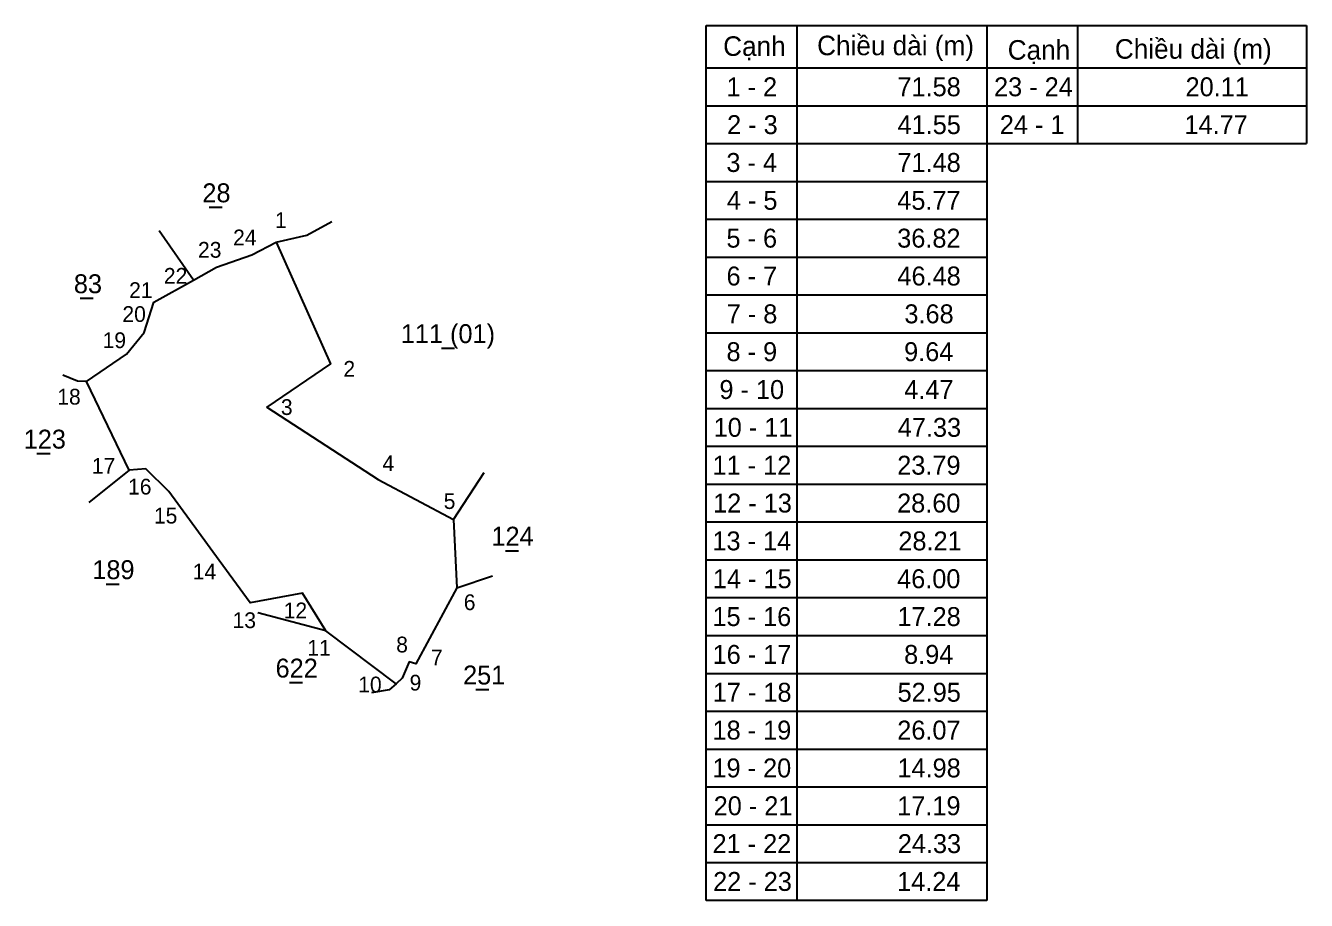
# Model space of a CAD drawing. Extents: x 541880 to 548270, y 1837258 to 1838299.
# Drawn here: x 541880 to 542569, y 1837509 to 1837980 of the extents above; entities that cross this region are included whole.
import ezdxf

# ---------------------------------------------------------------- set-up
doc = ezdxf.new("R2010")
doc.units = 0
doc.layers.add('Level 8', color=7, linetype='Continuous')

msp = doc.modelspace()

# ---------------------------------------------------------------- linework, layer by layer
at = {"layer": 'Level 8'}
for p, q in [((542246.01, 1837979.51), (542568.97, 1837979.51)), ((542246.01, 1837508.99), (542246.01, 1837979.51)), ((542294.86, 1837979.51), (542294.86, 1837508.99)), ((542396.97, 1837979.51), (542396.97, 1837508.99)), ((542445.82, 1837979.51), (542445.82, 1837916.07)), ((542568.97, 1837979.51), (542568.97, 1837916.07)), ((542246.01, 1837956.78), (542396.97, 1837956.78)), ((542396.97, 1837956.78), (542568.97, 1837956.78)), ((542246.01, 1837936.42), (542396.97, 1837936.42)), ((542396.97, 1837936.42), (542568.97, 1837936.42)), ((542246.01, 1837916.07), (542396.97, 1837916.07)), ((542396.97, 1837916.07), (542568.97, 1837916.07)), ((542246.01, 1837895.72), (542396.97, 1837895.72)), ((541978.54, 1837881.77), (541985.57, 1837881.77)), ((542031.1, 1837866.83), (542044.62, 1837874.06)), ((542246.01, 1837875.36), (542396.97, 1837875.36)), ((541970.16, 1837842.63), (541951.64, 1837869.21)), ((542014.69, 1837862.98), (542031.1, 1837866.83)), ((542246.01, 1837855.01), (542396.97, 1837855.01)), ((541909.22, 1837832.85), (541916.25, 1837832.85)), ((542246.01, 1837834.65), (542396.97, 1837834.65)), ((542246.01, 1837814.3), (542396.97, 1837814.3)), ((542103.6, 1837806.02), (542110.63, 1837806.02)), ((541907.72, 1837788.24), (541899.98, 1837791.55)), ((542246.01, 1837793.95), (542396.97, 1837793.95)), ((541912.61, 1837788.13), (541907.72, 1837788.24)), ((542246.01, 1837773.59), (542396.97, 1837773.59)), ((541885.97, 1837749.27), (541893, 1837749.27)), ((542246.01, 1837753.24), (542396.97, 1837753.24)), ((541935.59, 1837740.43), (541913.8, 1837723.09)), ((542110.08, 1837713.91), (542126.54, 1837739.14)), ((542246.01, 1837732.88), (542396.97, 1837732.88)), ((542246.01, 1837712.53), (542396.97, 1837712.53)), ((542138, 1837697.08), (542145.02, 1837697.08)), ((542246.01, 1837692.17), (542396.97, 1837692.17)), ((542111.95, 1837677.14), (542131.01, 1837683.54)), ((541923.2, 1837679.06), (541930.23, 1837679.06)), ((542246.01, 1837671.82), (542396.97, 1837671.82)), ((542041.36, 1837653.97), (542004.88, 1837663.66)), ((542246.01, 1837651.47), (542396.97, 1837651.47)), ((542021.81, 1837626.13), (542028.84, 1837626.13)), ((542079.18, 1837625.51), (542075.45, 1837622.19)), ((542246.01, 1837631.11), (542396.97, 1837631.11)), ((542075.45, 1837622.19), (542065.93, 1837620.55)), ((542075.45, 1837622.19), (542075.45, 1837622.19)), ((542122.1, 1837622.39), (542129.12, 1837622.39)), ((542246.01, 1837610.76), (542396.97, 1837610.76)), ((542246.01, 1837590.4), (542396.97, 1837590.4)), ((542246.01, 1837570.05), (542396.97, 1837570.05)), ((542246.01, 1837549.69), (542396.97, 1837549.69)), ((542246.01, 1837529.34), (542396.97, 1837529.34)), ((542396.97, 1837508.99), (542246.01, 1837508.99))]:
    msp.add_line(p, q, dxfattribs=at)
msp.add_lwpolyline([(541982.56, 1837849.63), (542001.56, 1837856.22), (542014.69, 1837862.98), (542043.93, 1837797.65), (542009.64, 1837774.19), (542069.64, 1837735.34), (542110.08, 1837713.91), (542111.95, 1837677.14), (542089.83, 1837636.27), (542086.31, 1837637.35), (542082.51, 1837628.49), (542079.18, 1837625.51), (542041.36, 1837653.97), (542028.87, 1837674.22), (542000.73, 1837669.12), (541984.04, 1837691.87), (541956.84, 1837728.97), (541944.51, 1837741.08), (541935.59, 1837740.43), (541912.61, 1837788.13), (541934.17, 1837802.78), (541943.61, 1837814.41), (541948.93, 1837830.76), (541970.16, 1837842.63)], close=True, dxfattribs=at)

# ---------------------------------------------------------------- texts
for s, height, p in [('Cạnh', 10.516, (542255.18, 1837963.24)), ('Chiều dài (m)', 10.5163, (542305.73, 1837963.58)), ('Cạnh', 10.516, (542408.28, 1837961.2)), ('Chiều dài (m)', 10.5163, (542465.91, 1837961.71)), ('1 - 2', 10.177, (542256.97, 1837941.51)), ('71.58', 10.177, (542348.94, 1837941.51)), ('23 - 24', 10.177, (542400.92, 1837941.51)), ('20.11', 10.177, (542503.96, 1837941.51)), ('2 - 3', 10.177, (542257.29, 1837921.16)), ('41.55', 10.177, (542349.01, 1837921.16)), ('24 - 1', 10.177, (542404.02, 1837921.16)), ('14.77', 10.177, (542503.37, 1837921.16)), ('3 - 4', 10.177, (542256.92, 1837900.8)), ('71.48', 10.177, (542348.94, 1837900.8)), ('28', 10.177, (541974.97, 1837884.48)), ('4 - 5', 10.177, (542257.16, 1837880.45)), ('45.77', 10.177, (542348.85, 1837880.45)), ('1', 8.48, (542014.04, 1837870.63)), ('24', 8.481, (541991.5, 1837861.33)), ('5 - 6', 10.177, (542256.95, 1837860.1)), ('36.82', 10.177, (542348.82, 1837860.1)), ('23', 8.481, (541972.63, 1837854.67)), ('83', 10.177, (541905.84, 1837835.57)), ('22', 8.481, (541954.24, 1837840.67)), ('6 - 7', 10.177, (542257, 1837839.74)), ('46.48', 10.177, (542348.94, 1837839.74)), ('21', 8.481, (541935.57, 1837832.98)), ('20', 8.481, (541931.94, 1837820.12)), ('7 - 8', 10.177, (542257.09, 1837819.39)), ('3.68', 10.177, (542352.7, 1837819.39)), ('111 (01)', 10.177, (542081.74, 1837808.73)), ('19', 8.481, (541921.29, 1837806.04)), ('8 - 9', 10.177, (542256.98, 1837799.03)), ('9.64', 10.177, (542352.53, 1837799.03)), ('2', 8.48, (542050.85, 1837790.65)), ('18', 8.481, (541896.9, 1837775.67)), ('9 - 10', 10.177, (542253.17, 1837778.68)), ('4.47', 10.177, (542352.61, 1837778.68)), ('3', 8.48, (542017.21, 1837770.08)), ('123', 10.177, (541878.83, 1837751.99)), ('10 - 11', 10.177, (542250.07, 1837758.33)), ('47.33', 10.177, (542349.14, 1837758.33)), ('17', 8.481, (541915.5, 1837738.46)), ('4', 8.48, (542071.88, 1837739.88)), ('11 - 12', 10.177, (542249.46, 1837737.97)), ('23.79', 10.177, (542348.83, 1837737.97)), ('16', 8.481, (541934.98, 1837727.29)), ('5', 8.48, (542104.82, 1837719.52)), ('12 - 13', 10.177, (542249.77, 1837717.62)), ('28.60', 10.177, (542348.78, 1837717.62)), ('15', 8.481, (541948.89, 1837711.7)), ('124', 10.177, (542130.49, 1837699.79)), ('13 - 14', 10.177, (542249.4, 1837697.26)), ('28.21', 10.177, (542349.43, 1837697.26)), ('189', 10.177, (541915.76, 1837681.77)), ('14', 8.481, (541969.79, 1837681.61)), ('14 - 15', 10.177, (542249.64, 1837676.91)), ('46.00', 10.177, (542348.78, 1837676.91)), ('6', 8.48, (542115.61, 1837665.11)), ('12', 8.481, (542018.72, 1837660.68)), ('15 - 16', 10.177, (542249.43, 1837656.55)), ('17.28', 10.177, (542348.94, 1837656.55)), ('13', 8.481, (541991.21, 1837655.43)), ('11', 8.481, (542031.42, 1837640.58)), ('8', 8.48, (542079.26, 1837642.35)), ('16 - 17', 10.177, (542249.48, 1837636.2)), ('8.94', 10.177, (542352.53, 1837636.2)), ('622', 10.177, (542014.36, 1837628.84)), ('7', 8.48, (542097.95, 1837635.37)), ('251', 10.177, (542115.25, 1837625.11)), ('10', 8.481, (542058.82, 1837620.85)), ('9', 8.48, (542086.47, 1837621.83)), ('17 - 18', 10.177, (542249.57, 1837615.85)), ('52.95', 10.177, (542349.01, 1837615.85)), ('18 - 19', 10.177, (542249.46, 1837595.49)), ('26.07', 10.177, (542348.85, 1837595.49)), ('19 - 20', 10.177, (542249.41, 1837575.14)), ('14.98', 10.177, (542348.94, 1837575.14)), ('20 - 21', 10.177, (542250.07, 1837554.78)), ('17.19', 10.177, (542348.83, 1837554.78)), ('21 - 22', 10.177, (542249.46, 1837534.43)), ('24.33', 10.177, (542349.14, 1837534.43)), ('22 - 23', 10.177, (542249.77, 1837514.08)), ('14.24', 10.177, (542348.77, 1837514.08))]:
    msp.add_text(s, height=height, dxfattribs=at).set_placement(p)

doc.saveas('drawing.dxf')
